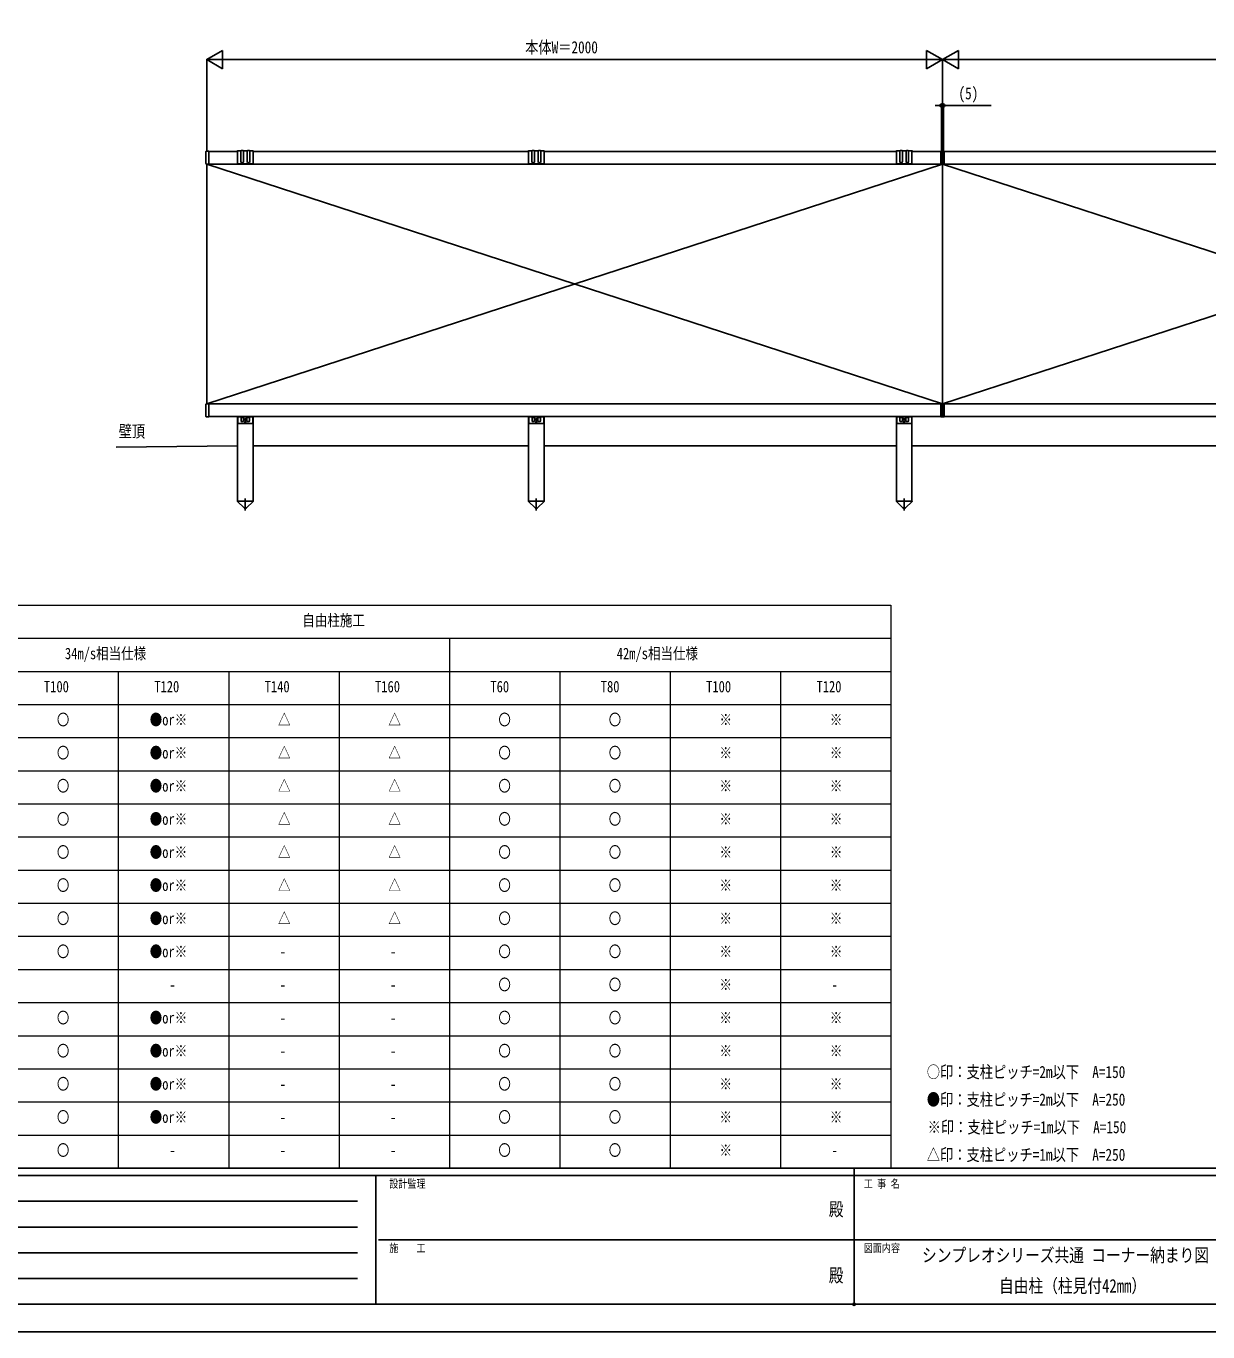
# Model space of a CAD drawing. Units: millimetres, scale not verified. Extents: x -4205 to 4205, y -2970 to 2970.
# Drawn here: x -2256 to 957, y -2970 to 579 of the extents above; entities that cross this region are included whole.
import ezdxf
from ezdxf.enums import TextEntityAlignment as Align

# ---------------------------------------------------------------- set-up
doc = ezdxf.new("R2010")
doc.units = ezdxf.units.MM
doc.header["$LTSCALE"] = 12
doc.header["$PDMODE"] = 32
doc.header["$PDSIZE"] = 6
doc.layers.add('0-1_TABLE1', color=7, linetype='Continuous', lineweight=18)
for name, color, linetype in [('0-2_USER1', 3, 'Continuous'), ('0-3_YKK_A1', 4, 'Continuous'), ('0-4_YKK_D', 6, 'Continuous'), ('0-5_YKK_ZWAK', 7, 'Continuous')]:
    doc.layers.add(name, color=color, linetype=linetype)
doc.styles.add('ＭＳ ゴシック', font='')
doc.styles.get('ＭＳ ゴシック').set_extended_font_data('MS Gothic')

msp = doc.modelspace()

# ---------------------------------------------------------------- linework, layer by layer
at = {"layer": '0-1_TABLE1'}
for p, q in [((-3904.98, -995), (95.02, -995)), ((95.02, -995), (95.02, -2525)), ((-2904.98, -1085), (95.02, -1085)), ((-1104.98, -1085), (-1104.98, -2525)), ((-3504.98, -1175), (95.02, -1175)), ((-2004.98, -1175), (-2004.98, -2525)), ((-1704.98, -1175), (-1704.98, -2525)), ((-1404.98, -1175), (-1404.98, -2525)), ((-804.98, -1175), (-804.98, -2525)), ((-504.98, -1175), (-504.98, -2525)), ((-204.98, -1175), (-204.98, -2525)), ((-3904.98, -1265), (95.02, -1265)), ((-3904.98, -1355), (95.02, -1355)), ((-3904.98, -1445), (95.02, -1445)), ((-3504.98, -1535), (95.02, -1535)), ((-3904.98, -1625), (95.02, -1625)), ((-3504.98, -1715), (95.02, -1715)), ((-3504.98, -1805), (95.02, -1805)), ((-3904.98, -1895), (95.02, -1895)), ((-3504.98, -1985), (95.02, -1985)), ((-3904.98, -2075), (95.02, -2075)), ((-3904.98, -2165), (95.02, -2165)), ((-3504.98, -2255), (95.02, -2255)), ((-3904.98, -2345), (95.02, -2345)), ((-3904.98, -2435), (95.02, -2435)), ((-3904.98, -2525), (95.02, -2525))]:
    msp.add_line(p, q, dxfattribs=at)
at = {"layer": '0-3_YKK_A1'}
for p, q in [((-1766.75, 237.5), (-1766.75, 204.86)), ((-1759.07, 238.91), (-1765.81, 238.5)), ((-1758.75, 237.8), (-1680.75, 237.8)), ((-1671.75, 239.2), (-1680.75, 239.2)), ((-1680.75, 239.2), (-1680.75, 234.7)), ((-1680.75, 234.7), (-1680.75, 206.19)), ((-1671.75, 239.2), (-1671.75, 210.72)), ((-1670.75, 240.2), (-1665.75, 240.2)), ((-1654.75, 239.2), (-1664.75, 239.2)), ((-1664.75, 210.72), (-1664.75, 239.2)), ((-1654.75, 239.2), (-1654.75, 210.72)), ((-1648.75, 240.2), (-1653.75, 240.2)), ((-1638.75, 239.2), (-1647.75, 239.2)), ((-1647.75, 239.2), (-1647.75, 210.72)), ((-1638.75, 239.2), (-1638.75, 234.7)), ((-1638.75, 237.8), (-889.75, 237.8)), ((-1638.75, 234.7), (-1638.75, 206.19)), ((-880.75, 239.2), (-889.75, 239.2)), ((-889.75, 239.2), (-889.75, 234.7)), ((-889.75, 234.7), (-889.75, 206.19)), ((-880.75, 239.2), (-880.75, 210.72)), ((-879.75, 240.2), (-874.75, 240.2)), ((-863.75, 239.2), (-873.75, 239.2)), ((-873.75, 210.72), (-873.75, 239.2)), ((-863.75, 239.2), (-863.75, 210.72)), ((-857.75, 240.2), (-862.75, 240.2)), ((-847.75, 239.2), (-856.75, 239.2)), ((-856.75, 239.2), (-856.75, 210.72)), ((-847.75, 239.2), (-847.75, 234.7)), ((-847.75, 237.8), (110.25, 237.8)), ((-847.75, 234.7), (-847.75, 206.19)), ((119.25, 239.2), (110.25, 239.2)), ((110.25, 239.2), (110.25, 234.7)), ((110.25, 234.7), (110.25, 206.19)), ((119.25, 239.2), (119.25, 210.72)), ((120.25, 240.2), (125.25, 240.2)), ((136.25, 239.2), (126.25, 239.2)), ((126.25, 210.72), (126.25, 239.2)), ((136.25, 239.2), (136.25, 210.72)), ((142.25, 240.2), (137.25, 240.2)), ((152.25, 239.2), (143.25, 239.2)), ((143.25, 239.2), (143.25, 210.72)), ((152.25, 239.2), (152.25, 234.7)), ((152.25, 237.8), (230.75, 237.8)), ((152.25, 234.7), (152.25, 206.19)), ((230.75, 238.46), (230.75, 237.66)), ((230.75, 237.66), (230.75, 204.42)), ((235.25, 238.92), (230.94, 238.66)), ((235.25, 237.92), (235.25, 204.42)), ((235.25, 237.8), (235.25, -482.2)), ((239.75, 238.46), (239.75, 237.66)), ((239.75, 237.66), (1110.25, 237.72)), ((239.75, 237.66), (239.75, 204.42)), ((-1759.07, 203.45), (-1765.81, 203.86)), ((-1764.75, 203.8), (235.25, -447.64)), ((-1764.75, 203.8), (-1764.75, -448.19)), ((235.25, 203.42), (-1764.75, -448.19)), ((-1758.75, 203.75), (-1758.75, 204.43)), ((230.75, 203.8), (-1758.75, 203.8)), ((-1678.75, 204.19), (-1660.46, 204.19)), ((-1659.03, 204.19), (-1640.75, 204.19)), ((-887.75, 204.19), (-869.46, 204.19)), ((-868.03, 204.19), (-849.75, 204.19)), ((112.25, 204.19), (130.54, 204.19)), ((131.97, 204.19), (150.25, 204.19)), ((230.75, 204.42), (230.75, 203.62)), ((231.31, 203.42), (235.25, 203.42)), ((235.25, 203.42), (235.25, 204.42)), ((235.25, 203.8), (235.25, -448.19)), ((2235.24, 203.5), (235.25, -447.64)), ((239.19, 203.42), (235.25, 203.42)), ((235.25, 203.42), (2235.24, -447.9)), ((239.75, 204.42), (239.75, 203.62)), ((2229.25, 203.8), (239.75, 203.8)), ((-1766.75, -481.9), (-1766.75, -449.26)), ((-1759.07, -447.85), (-1765.81, -448.26)), ((-1758.75, -448.15), (-1758.75, -448.83)), ((-1758.75, -448.2), (230.75, -448.2)), ((230.75, -448.64), (230.75, -447.84)), ((230.75, -481.87), (230.75, -448.64)), ((231.31, -447.64), (235.25, -447.64)), ((235.25, -447.64), (235.25, -448.64)), ((239.19, -447.64), (235.25, -447.64)), ((235.25, -482.14), (235.25, -448.64)), ((239.75, -448.64), (239.75, -447.84)), ((239.75, -448.2), (2229.25, -448.2)), ((239.75, -481.87), (239.75, -448.64)), ((-1759.07, -483.31), (-1765.81, -482.89)), ((230.75, -482.2), (-1758.75, -482.2)), ((-1680.75, -482.2), (-1680.75, -712.2)), ((-1680.25, -482.2), (-1680.25, -499.17)), ((-1671.25, -483.67), (-1680.25, -483.67)), ((-1671.25, -482.17), (-1671.25, -494.17)), ((-1670.25, -484.67), (-1665.25, -484.67)), ((-1669.25, -496.17), (-1666.25, -496.17)), ((-1664.25, -494.17), (-1664.25, -482.17)), ((-1655.25, -483.67), (-1664.25, -483.67)), ((-1655.25, -494.17), (-1655.25, -482.17)), ((-1649.25, -484.67), (-1654.25, -484.67)), ((-1650.25, -496.17), (-1653.25, -496.17)), ((-1648.25, -482.17), (-1648.25, -494.17)), ((-1639.25, -483.67), (-1648.25, -483.67)), ((-1639.25, -482.2), (-1639.25, -499.17)), ((-1638.75, -482.2), (-1638.75, -712.2)), ((-889.75, -482.2), (-889.75, -712.2)), ((-889.25, -482.2), (-889.25, -499.17)), ((-880.25, -483.67), (-889.25, -483.67)), ((-880.25, -482.17), (-880.25, -494.17)), ((-879.25, -484.67), (-874.25, -484.67)), ((-878.25, -496.17), (-875.25, -496.17)), ((-873.25, -494.17), (-873.25, -482.17)), ((-864.25, -483.67), (-873.25, -483.67)), ((-864.25, -494.17), (-864.25, -482.17)), ((-858.25, -484.67), (-863.25, -484.67)), ((-859.25, -496.17), (-862.25, -496.17)), ((-857.25, -482.17), (-857.25, -494.17)), ((-848.25, -483.67), (-857.25, -483.67)), ((-848.25, -482.2), (-848.25, -499.17)), ((-847.75, -482.2), (-847.75, -712.2)), ((110.25, -482.2), (110.25, -712.2)), ((110.75, -482.2), (110.75, -499.17)), ((119.75, -483.67), (110.75, -483.67)), ((119.75, -482.17), (119.75, -494.17)), ((120.75, -484.67), (125.75, -484.67)), ((121.75, -496.17), (124.75, -496.17)), ((126.75, -494.17), (126.75, -482.17)), ((135.75, -483.67), (126.75, -483.67)), ((135.75, -494.17), (135.75, -482.17)), ((141.75, -484.67), (136.75, -484.67)), ((140.75, -496.17), (137.75, -496.17)), ((142.75, -482.17), (142.75, -494.17)), ((151.75, -483.67), (142.75, -483.67)), ((151.75, -482.2), (151.75, -499.17)), ((152.25, -482.2), (152.25, -712.2)), ((230.75, -482.67), (230.75, -481.87)), ((235.25, -483.14), (230.94, -482.87)), ((239.75, -482.67), (239.75, -481.87)), ((2229.25, -482.2), (239.75, -482.2)), ((-1641.25, -501.17), (-1678.25, -501.17)), ((-850.25, -501.17), (-887.25, -501.17)), ((149.75, -501.17), (112.75, -501.17)), ((-2010.39, -565.76), (-1680.75, -562.29)), ((-889.75, -562.2), (-1638.75, -562.2)), ((110.25, -562.2), (-847.75, -562.2)), ((152.25, -562.2), (1110.25, -562.2)), ((-1659.75, -737.71), (-1659.75, -705.23)), ((-868.75, -737.71), (-868.75, -705.23)), ((131.25, -737.71), (131.25, -705.23)), ((-1680.95, -713.2), (-1680.95, -712.2)), ((-1680.95, -712.2), (-1638.55, -712.2)), ((-1680.95, -713.2), (-1663.27, -730.75)), ((-1638.55, -713.2), (-1656.23, -730.75)), ((-1638.55, -712.2), (-1638.55, -713.2)), ((-889.95, -713.2), (-889.95, -712.2)), ((-889.95, -712.2), (-847.55, -712.2)), ((-889.95, -713.2), (-872.27, -730.75)), ((-847.55, -713.2), (-865.22, -730.75)), ((-847.55, -712.2), (-847.55, -713.2)), ((110.05, -713.2), (110.05, -712.2)), ((110.05, -712.2), (152.45, -712.2)), ((110.05, -713.2), (127.73, -730.75)), ((152.45, -713.2), (134.78, -730.75)), ((152.45, -712.2), (152.45, -713.2))]:
    msp.add_line(p, q, dxfattribs=at)
for points in [[(-1758.75, 204.43), (-1758.75, 237.93), (-1758.75, 238.61)], [(235.25, 237.92), (235.25, 238.92), (239.56, 238.66)], [(-1758.75, -448.83), (-1758.75, -482.33), (-1758.75, -483.01)], [(235.25, -482.14), (235.25, -483.14), (239.56, -482.87)]]:
    msp.add_lwpolyline(points, dxfattribs=at)
for centre, radius in [((-1659.75, -490.17), 2.1), ((-1659.75, -497.17), 1.65), ((-868.75, -490.17), 2.1), ((-868.75, -497.17), 1.65), ((131.25, -490.17), 2.1), ((131.25, -497.17), 1.65)]:
    msp.add_circle(centre, radius, dxfattribs=at)
for centre, radius, start, end in [((-1765.75, 237.5), 1, 93.5, 180), ((-1759.05, 238.61), 0.3, 0, 93.5), ((-1680.75, 237.2), 2, 90, 162.54246), ((-1670.75, 239.2), 1, 90, 180), ((-1665.75, 239.2), 1, 0, 90), ((-1653.75, 239.2), 1, 90, 180), ((-1648.75, 239.2), 1, 0, 90), ((-1638.75, 237.2), 2, 17.45754, 90), ((-889.75, 237.2), 2, 90, 162.54246), ((-879.75, 239.2), 1, 90, 180), ((-874.75, 239.2), 1, 0, 90), ((-862.75, 239.2), 1, 90, 180), ((-857.75, 239.2), 1, 0, 90), ((-847.75, 237.2), 2, 17.45754, 90), ((110.25, 237.2), 2, 90, 162.54246), ((120.25, 239.2), 1, 90, 180), ((125.25, 239.2), 1, 0, 90), ((137.25, 239.2), 1, 90, 180), ((142.25, 239.2), 1, 0, 90), ((152.25, 237.2), 2, 17.45754, 90), ((230.95, 238.46), 0.2, 93.5, 180), ((239.55, 238.46), 0.2, 0, 86.5), ((-1765.75, 204.86), 1, 180, 266.5), ((-1759.05, 203.75), 0.3, 266.5, 0), ((-1678.75, 206.19), 2, 180, 270), ((-1668.25, 210.72), 3.5, 180.00009, 359.99984), ((-1659.75, 203.49), 1, 44.427, 135.573), ((-1651.25, 210.72), 3.5, 180.00016, 359.99991), ((-1640.75, 206.19), 2, 270, 0), ((-887.75, 206.19), 2, 180, 270), ((-877.25, 210.72), 3.5, 180.00009, 359.99984), ((-868.75, 203.49), 1, 44.427, 135.573), ((-860.25, 210.72), 3.5, 180.00016, 359.99991), ((-849.75, 206.19), 2, 270, 0), ((112.25, 206.19), 2, 180, 270), ((122.75, 210.72), 3.5, 180.00009, 359.99984), ((131.25, 203.49), 1, 44.427, 135.573), ((139.75, 210.72), 3.5, 180.00016, 359.99991), ((150.25, 206.19), 2, 270, 0), ((230.95, 203.62), 0.201, 179.90369, 269.4192), ((239.55, 203.62), 0.201, 270.5808, 0.09631), ((-1765.75, -449.26), 1, 93.5, 180), ((-1759.05, -448.15), 0.3, 0, 93.5), ((230.95, -447.84), 0.201, 90.5808, 180.09631), ((239.55, -447.84), 0.201, 359.90369, 89.4192), ((-1765.75, -481.9), 1, 180, 266.5), ((-1759.05, -483.01), 0.3, 266.5, 0), ((-1670.25, -483.67), 1, 180, 270), ((-1669.25, -494.17), 2, 180, 270), ((-1666.25, -494.17), 2, 270, 0), ((-1665.25, -483.67), 1, 270, 0), ((-1654.25, -483.67), 1, 180, 270), ((-1653.25, -494.17), 2, 180, 270), ((-1650.25, -494.17), 2, 270, 0), ((-1649.25, -483.67), 1, 270, 0), ((-879.25, -483.67), 1, 180, 270), ((-878.25, -494.17), 2, 180, 270), ((-875.25, -494.17), 2, 270, 0), ((-874.25, -483.67), 1, 270, 0), ((-863.25, -483.67), 1, 180, 270), ((-862.25, -494.17), 2, 180, 270), ((-859.25, -494.17), 2, 270, 0), ((-858.25, -483.67), 1, 270, 0), ((120.75, -483.67), 1, 180, 270), ((121.75, -494.17), 2, 180, 270), ((124.75, -494.17), 2, 270, 0), ((125.75, -483.67), 1, 270, 0), ((136.75, -483.67), 1, 180, 270), ((137.75, -494.17), 2, 180, 270), ((140.75, -494.17), 2, 270, 0), ((141.75, -483.67), 1, 270, 0), ((230.95, -482.67), 0.2, 180, 266.5), ((239.55, -482.67), 0.2, 273.5, 0), ((-1678.25, -499.17), 2, 180, 270), ((-1641.25, -499.17), 2, 270, 0), ((-887.25, -499.17), 2, 180, 270), ((-850.25, -499.17), 2, 270, 0), ((112.75, -499.17), 2, 180, 270), ((149.75, -499.17), 2, 270, 0), ((-1659.75, -727.2), 5, 225.20979, 314.79021), ((-1659.75, -727.2), 5, 225.20979, 314.79021), ((-868.75, -727.2), 5, 225.20979, 314.79021), ((-868.75, -727.2), 5, 225.20979, 314.79021), ((131.25, -727.2), 5, 225.20979, 314.79021), ((131.25, -727.2), 5, 225.20979, 314.79021)]:
    msp.add_arc(centre, radius, start, end, dxfattribs=at)
for centre, start_param, end_param in [((231.31, 204.42), 4.6587856, 4.712389), ((239.19, 204.42), 4.712389, 4.7659923), ((231.31, -448.64), 1.5707963, 1.6243997), ((239.19, -448.64), 1.517193, 1.5707963)]:
    msp.add_ellipse(centre, major_axis=(6.74, 0), ratio=0.148374, start_param=start_param, end_param=end_param, dxfattribs=at)
at = {"layer": '0-4_YKK_D'}
for p, q in [((-1764.75, 487.69), (-1721.45, 512.69)), ((-1721.45, 462.69), (-1721.45, 512.69)), ((235.25, 487.69), (191.95, 512.69)), ((191.95, 512.69), (191.95, 462.69)), ((235.25, 487.69), (278.55, 512.69)), ((278.55, 462.69), (278.55, 512.69)), ((-1764.75, 238.8), (-1764.75, 488.69)), ((-1764.75, 487.69), (-1721.45, 462.69)), ((-1764.75, 487.69), (-1678.15, 487.69)), ((-1714.75, 487.69), (185.25, 487.69)), ((235.25, 487.69), (148.65, 487.69)), ((235.25, 487.69), (191.95, 462.69)), ((235.25, 238.8), (235.25, 488.69)), ((235.25, 268.29), (235.25, 488.69)), ((235.25, 487.69), (278.55, 462.69)), ((235.25, 487.69), (321.85, 487.69)), ((2185.25, 487.69), (285.25, 487.69)), ((232.75, 362.69), (215.75, 362.69)), ((232.75, 238.8), (232.75, 363.69)), ((232.75, 362.69), (237.75, 362.69)), ((237.75, 238.8), (237.75, 363.69)), ((237.75, 362.69), (367.35, 362.69))]:
    msp.add_line(p, q, dxfattribs=at)
for centre in [(232.75, 362.69), (237.75, 362.69)]:
    msp.add_circle(centre, 4.25, dxfattribs=at)
at = {"layer": '0-5_YKK_ZWAK'}
for p, q in [((3895.02, -2525), (-3904.98, -2525)), ((-1304.98, -2545), (-3904.98, -2545)), ((-1304.98, -2545), (-1304.98, -2895)), ((-4.98, -2545), (-1304.98, -2545)), ((-4.98, -2525), (-4.98, -2895)), ((1295.02, -2545), (-4.98, -2545)), ((-3862.48, -2615), (-1354.98, -2615)), ((-3862.48, -2685), (-1354.98, -2685)), ((-1297.48, -2720), (-4.98, -2720)), ((-4.98, -2720), (1295.02, -2720)), ((-3862.48, -2755), (-1354.98, -2755)), ((-3862.48, -2825), (-1354.98, -2825)), ((-3904.98, -2895), (-1304.98, -2895)), ((-1304.98, -2895), (-4.98, -2895)), ((-4.98, -2895), (1295.02, -2895))]:
    msp.add_line(p, q, dxfattribs=at)
msp.add_lwpolyline([(-4205, -2970), (4205, -2970), (4205, 2970), (-4205, 2970)], close=True, dxfattribs=at)
msp.add_point((-4.98, -2895), dxfattribs=at)

# ---------------------------------------------------------------- texts
at = {"layer": '0-1_TABLE1', "style": 'ＭＳ ゴシック', "width": 0.8}
for s, p in [('自由柱施工', (-1504.71, -1061.25)), ('34m/s相当仕様', (-2150.05, -1151.25)), ('42m/s相当仕様', (-650.05, -1151.25)), ('T100', (-2207.11, -1241.25)), ('T120', (-1907.11, -1241.25)), ('T140', (-1607.11, -1241.25)), ('T160', (-1307.11, -1241.25)), ('T60', (-993.51, -1241.25)), ('T80', (-693.51, -1241.25)), ('T100', (-407.11, -1241.25)), ('T120', (-107.11, -1241.25)), ('〇', (-2171.98, -1331.25)), ('●or※', (-1919.58, -1331.25)), ('△', (-1570.85, -1331.25)), ('△', (-1270.85, -1331.25)), ('〇', (-971.98, -1331.25)), ('〇', (-671.98, -1331.25)), ('※', (-370.85, -1331.25)), ('※', (-70.85, -1331.25)), ('〇', (-2171.98, -1421.25)), ('●or※', (-1919.58, -1421.25)), ('△', (-1570.85, -1421.25)), ('△', (-1270.85, -1421.25)), ('〇', (-971.98, -1421.25)), ('〇', (-671.98, -1421.25)), ('※', (-370.85, -1421.25)), ('※', (-70.85, -1421.25)), ('〇', (-2171.98, -1511.25)), ('●or※', (-1919.58, -1511.25)), ('△', (-1570.85, -1511.25)), ('△', (-1270.85, -1511.25)), ('〇', (-971.98, -1511.25)), ('〇', (-671.98, -1511.25)), ('※', (-370.85, -1511.25)), ('※', (-70.85, -1511.25)), ('〇', (-2171.98, -1601.25)), ('●or※', (-1919.58, -1601.25)), ('△', (-1570.85, -1601.25)), ('△', (-1270.85, -1601.25)), ('〇', (-971.98, -1601.25)), ('〇', (-671.98, -1601.25)), ('※', (-370.85, -1601.25)), ('※', (-70.85, -1601.25)), ('〇', (-2171.98, -1691.25)), ('●or※', (-1919.58, -1691.25)), ('△', (-1570.85, -1691.25)), ('△', (-1270.85, -1691.25)), ('〇', (-971.98, -1691.25)), ('〇', (-671.98, -1691.25)), ('※', (-370.85, -1691.25)), ('※', (-70.85, -1691.25)), ('〇', (-2171.98, -1781.25)), ('●or※', (-1919.58, -1781.25)), ('△', (-1570.85, -1781.25)), ('△', (-1270.85, -1781.25)), ('〇', (-971.98, -1781.25)), ('〇', (-671.98, -1781.25)), ('※', (-370.85, -1781.25)), ('※', (-70.85, -1781.25)), ('〇', (-2171.98, -1871.25)), ('●or※', (-1919.58, -1871.25)), ('△', (-1570.85, -1871.25)), ('△', (-1270.85, -1871.25)), ('〇', (-971.98, -1871.25)), ('〇', (-671.98, -1871.25)), ('※', (-370.85, -1871.25)), ('※', (-70.85, -1871.25)), ('〇', (-2171.98, -1961.25)), ('●or※', (-1919.58, -1961.25)), ('-', (-1566.31, -1961.25)), ('-', (-1266.31, -1961.25)), ('〇', (-971.98, -1961.25)), ('〇', (-671.98, -1961.25)), ('※', (-370.85, -1961.25)), ('※', (-70.85, -1961.25)), ('〇', (-971.98, -2051.25)), ('〇', (-671.98, -2051.25)), ('※', (-370.85, -2051.25)), ('-', (-1866.31, -2051.25)), ('-', (-1566.31, -2051.25)), ('-', (-1266.31, -2051.25)), ('-', (-66.31, -2051.25)), ('〇', (-2171.98, -2141.25)), ('●or※', (-1919.58, -2141.25)), ('-', (-1566.31, -2141.25)), ('-', (-1266.31, -2141.25)), ('〇', (-971.98, -2141.25)), ('〇', (-671.98, -2141.25)), ('※', (-370.85, -2141.25)), ('※', (-70.85, -2141.25)), ('〇', (-2171.98, -2231.25)), ('●or※', (-1919.58, -2231.25)), ('〇', (-971.98, -2231.25)), ('〇', (-671.98, -2231.25)), ('※', (-370.85, -2231.25)), ('※', (-70.85, -2231.25)), ('-', (-1566.31, -2231.25)), ('-', (-1266.31, -2231.25)), ('〇', (-2171.98, -2321.25)), ('●or※', (-1919.58, -2321.25)), ('-', (-1566.31, -2321.25)), ('-', (-1266.31, -2321.25)), ('〇', (-971.98, -2321.25)), ('〇', (-671.98, -2321.25)), ('※', (-370.85, -2321.25)), ('※', (-70.85, -2321.25)), ('〇', (-2171.98, -2411.25)), ('●or※', (-1919.58, -2411.25)), ('〇', (-971.98, -2411.25)), ('〇', (-671.98, -2411.25)), ('※', (-370.85, -2411.25)), ('※', (-70.85, -2411.25)), ('-', (-1566.31, -2411.25)), ('-', (-1266.31, -2411.25)), ('〇', (-2171.98, -2501.25)), ('-', (-1866.31, -2501.25)), ('-', (-1566.31, -2501.25)), ('-', (-1266.31, -2501.25)), ('〇', (-971.98, -2501.25)), ('〇', (-671.98, -2501.25)), ('※', (-370.85, -2501.25)), ('-', (-66.31, -2501.25))]:
    msp.add_text(s, height=31.16, dxfattribs=at).set_placement(p, align=Align.BOTTOM_LEFT)
at = {"layer": '0-2_USER1', "style": 'ＭＳ ゴシック', "width": 0.8}
for s, height, p in [('壁頂', 32.99, (-2004, -549)), ('○印：支柱ピッチ=2m以下\u3000A=150', 32.99, (192.62, -2290)), ('●印：支柱ピッチ=2m以下\u3000A=250', 32.99, (192.62, -2365)), ('※印：支柱ピッチ=1m以下\u3000A=150', 32.99, (195.02, -2440)), ('△印：支柱ピッチ=1m以下\u3000A=250', 32.99, (192.62, -2515)), ('シンプレオシリーズ共通 コーナー納まり図', 36.66, (179.69, -2790.83)), ('自由柱（柱見付42mm）', 36.66, (389.02, -2874.17))]:
    msp.add_text(s, height=height, dxfattribs=at).set_placement(p, align=Align.BOTTOM_LEFT)
at = {"layer": '0-4_YKK_D', "style": 'ＭＳ ゴシック', "width": 0.8}
for s, p in [('本体W＝2000', (-899.15, 494.69)), ('(5)', (278.75, 369.69))]:
    msp.add_text(s, height=32.99, dxfattribs=at).set_placement(p, align=Align.BOTTOM_LEFT)
at = {"layer": '0-5_YKK_ZWAK', "style": 'ＭＳ ゴシック', "width": 0.8}
for s, height, p in [('設計監理', 21.99, (-1268.31, -2585)), ('工 事 名', 21.99, (21.27, -2585)), ('殿', 36.66, (-73.67, -2665.83)), ('施\u3000\u3000工', 21.99, (-1268.31, -2760)), ('図面内容', 21.99, (21.27, -2760)), ('殿', 36.66, (-73.67, -2845.83))]:
    msp.add_text(s, height=height, dxfattribs=at).set_placement(p, align=Align.BOTTOM_LEFT)

doc.saveas('drawing.dxf')
